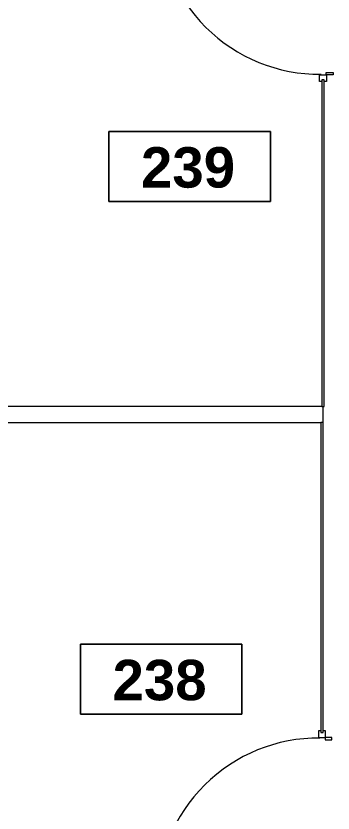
# Model space of a CAD drawing. Header units: inches. Extents: x 1180 to 3050, y -149 to 1363.
# Drawn here: x 1319.5 to 1390.1, y 876 to 1053.5 of the extents above; entities that cross this region are included whole.
import ezdxf

# ---------------------------------------------------------------- set-up
doc = ezdxf.new("R2010")
doc.units = ezdxf.units.IN
doc.header["$MEASUREMENT"] = 0
for name, color, linetype, lineweight in [('A-AREA-IDEN', 2, 'Continuous', 9), ('A-DOOR', 31, 'Continuous', 13), ('A-WALL', 113, 'Continuous', 13), ('I-WALL', 2, 'Continuous', 13)]:
    doc.layers.add(name, color=color, linetype=linetype, lineweight=lineweight)
doc.styles.add('Swis721 Lt BT_B_1', font='', dxfattribs={"height": 9})
doc.styles.get('Swis721 Lt BT_B_1').set_extended_font_data('Swis721 Lt BT', bold=True)

# ---------------------------------------------------------------- blocks, each defined once
blk = doc.blocks.new('Door - Single - Solid Door-7206260-FIRST FLOOR POWER _ SIGNAL')
at = {"layer": 'A-DOOR'}
for p, q in [((-14.01, 36.86), (-12.63, 36.86)), ((-14.01, 0.86), (-14.01, 36.86)), ((-12.63, 36.86), (-12.63, 0.86)), ((-12.63, 0.86), (-14.01, 0.86))]:
    blk.add_line(p, q, dxfattribs=at)
at = {"layer": 'A-DOOR', "lineweight": 9}
for p, q in [((-15.63, 0.86), (-15.63, 0.34)), ((-14.13, 0.86), (-15.63, 0.86)), ((-14.13, -0.64), (-14.13, 0.86)), ((23.62, 0.86), (22.12, 0.86)), ((22.12, 0.86), (22.12, -0.64)), ((23.62, 0.34), (23.62, 0.86)), ((-15.63, -0.16), (-15.63, -0.68)), ((-15.63, -0.68), (-14.13, -0.68)), ((-13.63, -0.64), (-14.13, -0.64)), ((-14.13, -0.68), (-14.13, -2.14)), ((-13.63, -2.14), (-13.63, -0.64)), ((22.12, -0.64), (21.62, -0.64)), ((21.62, -0.64), (21.62, -2.14)), ((22.12, -2.14), (22.12, -0.68)), ((22.12, -0.68), (23.62, -0.68)), ((23.62, -0.68), (23.62, -0.16)), ((-14.13, -2.14), (-13.63, -2.14)), ((21.62, -2.14), (22.12, -2.14))]:
    blk.add_line(p, q, dxfattribs=at)
blk.add_arc((-14.01, 0.86), 36, 359.5, 90, dxfattribs=at)
blk = doc.blocks.new('Door - Single - Solid Door-7206262-FIRST FLOOR POWER _ SIGNAL')
at = {"layer": 'A-DOOR', "lineweight": 9}
for p, q in [((-14.13, 2.14), (-13.63, 2.14)), ((-14.13, 0.68), (-14.13, 2.14)), ((-13.63, 2.14), (-13.63, 0.64)), ((21.62, 2.14), (22.12, 2.14)), ((21.62, 0.64), (21.62, 2.14)), ((22.12, 2.14), (22.12, 0.68)), ((-15.63, 0.68), (-14.13, 0.68)), ((-15.63, 0.16), (-15.63, 0.68)), ((-14.13, 0.64), (-14.13, -0.86)), ((-13.63, 0.64), (-14.13, 0.64)), ((22.12, 0.64), (21.62, 0.64)), ((22.12, 0.68), (23.62, 0.68)), ((22.12, -0.86), (22.12, 0.64)), ((23.62, 0.68), (23.62, 0.16)), ((-15.63, -0.86), (-15.63, -0.34)), ((-14.13, -0.86), (-15.63, -0.86)), ((23.62, -0.86), (22.12, -0.86)), ((23.62, -0.34), (23.62, -0.86))]:
    blk.add_line(p, q, dxfattribs=at)
at = {"layer": 'A-DOOR'}
for p, q in [((-12.63, -0.86), (-14.01, -0.86)), ((-14.01, -0.86), (-14.01, -36.86)), ((-12.63, -36.86), (-12.63, -0.86)), ((-14.01, -36.86), (-12.63, -36.86))]:
    blk.add_line(p, q, dxfattribs=at)
at = {"layer": 'A-DOOR', "lineweight": 9}
blk.add_arc((-14.01, -0.86), 36, 270, 0.5, dxfattribs=at)
blk = doc.blocks.new('Room Tag - Number Only-4120135-FIRST FLOOR POWER _ SIGNAL')
at = {"layer": 'A-AREA-IDEN'}
for p, q in [((-0.1881, -0.1636), (-0.1881, -0.0018)), ((-0.1881, -0.0018), (0.1869, -0.0018)), ((0.1869, -0.0018), (-0.1881, -0.0018)), ((-0.1881, -0.0018), (-0.1881, -0.1636)), ((0.1869, -0.0018), (0.1869, -0.1636)), ((0.1869, -0.1636), (0.1869, -0.0018)), ((0.1869, -0.1636), (-0.1881, -0.1636)), ((-0.1881, -0.1636), (0.1869, -0.1636))]:
    blk.add_line(p, q, dxfattribs=at)

msp = doc.modelspace()

# ---------------------------------------------------------------- linework, layer by layer
at = {"layer": 'A-WALL'}
for p, q in [((1387.65, 966.5), (1387.9, 966.5)), ((1387.9, 963), (1387.4, 963))]:
    msp.add_line(p, q, dxfattribs=at)
at = {"layer": 'I-WALL'}
for p, q in [((1388.15, 1039.25), (1387.65, 1039.25)), ((1387.65, 1039.25), (1387.65, 966.5)), ((1388.15, 966.5), (1388.15, 1039.25)), ((1387.65, 966.5), (1185.4, 966.5)), ((1387.9, 893.96), (1387.9, 966.5)), ((1387.9, 966.5), (1388.15, 966.5)), ((1185.4, 963), (1387.4, 963)), ((1387.4, 963), (1387.4, 893.96)), ((1387.4, 893.96), (1387.9, 893.96))]:
    msp.add_line(p, q, dxfattribs=at)

# ---------------------------------------------------------------- block references
at = {"layer": 'A-AREA-IDEN', "xscale": 95.99999999999994, "yscale": 95.99999999999994, "zscale": 95.99999999999994}
for p in [(1358.21, 1027.9), (1351.87, 913.74)]:
    msp.add_blockref('Room Tag - Number Only-4120135-FIRST FLOOR POWER _ SIGNAL', p, dxfattribs=at)
at = {"layer": 'A-DOOR'}
for name, p, rotation in [('Door - Single - Solid Door-7206262-FIRST FLOOR POWER _ SIGNAL', (1387.99, 1062.49), 269.9999999999999), ('Door - Single - Solid Door-7206260-FIRST FLOOR POWER _ SIGNAL', (1387.74, 870.71), 89.99999999999993)]:
    msp.add_blockref(name, p, dxfattribs=dict(at, rotation=rotation))

# ---------------------------------------------------------------- texts
at = {"layer": 'A-AREA-IDEN', "char_height": 9, "width": 25.452, "attachment_point": 1, "style": 'Swis721 Lt BT_B_1'}
for s, insert in [('239', (1347.32, 1024.28)), ('238', (1340.98, 910.12))]:
    msp.add_mtext(s, dxfattribs=dict(at, insert=insert))

doc.saveas('drawing.dxf')
